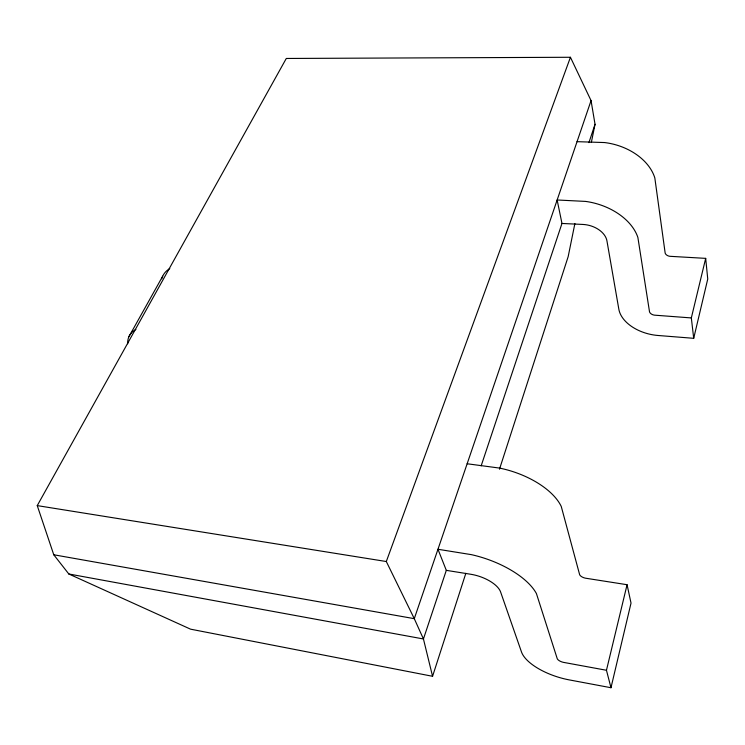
<?xml version="1.0" encoding="UTF-8"?>
<svg xmlns="http://www.w3.org/2000/svg" width="745" height="745" viewBox="0 0 745 745"><rect width="100%" height="100%" fill="white"/><g stroke="black" fill="none" stroke-linecap="round" stroke-linejoin="round"><path stroke-width="1.12" d="M574.889 223.537L568.174 256.615L499.476 469.22M591.325 142.537L595.032 124.285L591.055 100.612L570.437 57.272L286.294 58.464L37.25 505.613L53.77 554.774L68.819 573.985L190.562 629.171L432.566 676.292L465.839 573.315M610.984 687.728L606.458 670.267L563.164 662.305A6.23 2.645 17.3 0 1 557.297 658.859L536.437 593.607A65.299 29.67 18.9 0 0 471.352 554.643L437.967 549.27L446.311 570.353L470.877 574.283A26.066 11.836 18.9 0 1 500.593 591.949L521.5 651.996A44.206 18.755 17.3 0 0 569.255 679.896L610.984 687.728L631.024 603.096L627.067 584.713L585.263 578.148A5.979 2.84 16.5 0 1 579.657 574.74L561.255 506.46A62.524 31.774 18.3 0 0 499.355 468.056L467.143 463.762M481.158 465.849L561.972 223.463L582.972 224.45A21.549 14.527 15.7 0 1 606.933 240.831L618.844 309.25A36.794 23.374 13.1 0 0 657.937 335.474L693.707 338.314L707.75 279.003L705.683 258.366L669.774 256.299A5.01 3.362 12.1 0 1 665.164 253.114L654.827 177.934A52.085 37.026 14.8 0 0 604.614 142.556L577.04 141.662M606.458 670.267L627.067 584.713M693.707 338.314L691.332 317.929L705.683 258.366M446.311 570.353L423.439 638.968L432.566 676.292M588.923 142.63L595.032 124.285M591.055 100.612L414.285 618.667L423.439 638.968L68.819 573.985M53.77 554.774L414.285 618.667L386.31 561.525L570.437 57.272M128.941 336.656L162.708 276.181M691.332 317.929L654.324 315.144A5.187 3.297 13.1 0 1 649.528 311.904L637.878 237.441A53.975 36.403 15.7 0 0 585.579 201.411L557.139 199.986L561.972 223.463M37.25 505.613L386.31 561.525M161.786 278.798A50.558 28.012 27.5 0 1 169.795 268.591M127.712 343.79A52.355 26.82 27 0 1 135.907 329.458"/></g></svg>
